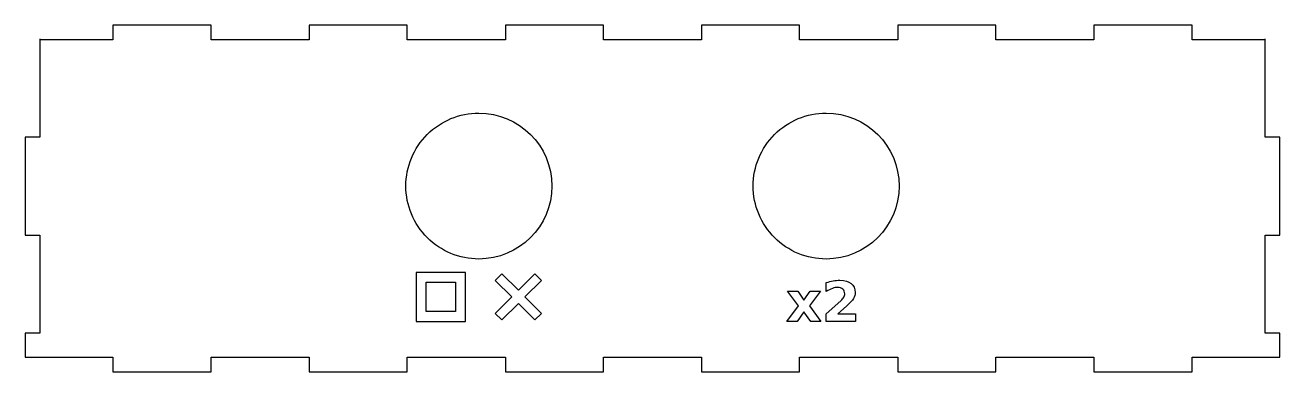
# Model space of a CAD drawing. Extents: x 372 to 628, y 215 to 286.
import ezdxf

# ---------------------------------------------------------------- set-up
doc = ezdxf.new("R2010")
doc.units = 0
doc.layers.add('Layer_1', color=7, linetype='CONTINUOUS')

msp = doc.modelspace()

# ---------------------------------------------------------------- linework, layer by layer
at = {"layer": 'Layer_1', "color": 5}
for p, q in [((409.652753, 286.061767), (389.65299, 286.061767)), ((389.65299, 286.061767), (389.65299, 283.061519)), ((409.652753, 283.061519), (409.652753, 286.061767)), ((449.652785, 286.061767), (429.653023, 286.061767)), ((429.653023, 286.061767), (429.653023, 283.061519)), ((449.652785, 283.061519), (449.652785, 286.061767)), ((489.652818, 286.061767), (469.653084, 286.061767)), ((469.653084, 286.061767), (469.653084, 283.061519)), ((489.652818, 283.061519), (489.652818, 286.061767)), ((529.652851, 286.061767), (509.652553, 286.061767)), ((509.652553, 286.061767), (509.652553, 283.061519)), ((529.652851, 283.061519), (529.652851, 286.061767)), ((569.652884, 286.061767), (549.652614, 286.061767)), ((549.652614, 286.061767), (549.652614, 283.061519)), ((569.652884, 283.061519), (569.652884, 286.061767)), ((609.652917, 286.061767), (589.652647, 286.061767)), ((589.652647, 286.061767), (589.652647, 283.061519)), ((609.652917, 283.061519), (609.652917, 286.061767)), ((374.75256, 283.241746), (374.75256, 263.241447)), ((389.65299, 283.061519), (374.75256, 283.061519)), ((429.653023, 283.061519), (409.652753, 283.061519)), ((469.653084, 283.061519), (449.652785, 283.061519)), ((509.652553, 283.061519), (489.652818, 283.061519)), ((549.652614, 283.061519), (529.652851, 283.061519)), ((589.652647, 283.061519), (569.652884, 283.061519)), ((624.552839, 283.061519), (609.652917, 283.061519)), ((624.552839, 263.241447), (624.552839, 283.241746)), ((374.75256, 263.241447), (371.75282, 263.241447)), ((371.75282, 263.241447), (371.75282, 243.241177)), ((627.552551, 263.241447), (624.552839, 263.241447)), ((627.552551, 243.241177), (627.552551, 263.241447)), ((371.75282, 243.241177), (374.75256, 243.241177)), ((374.75256, 243.241177), (374.75256, 223.240878)), ((624.552839, 223.240878), (624.552839, 243.241177)), ((624.552839, 243.241177), (627.552551, 243.241177)), ((374.75256, 223.240878), (371.75282, 223.240878)), ((371.75282, 223.240878), (371.75282, 218.341105)), ((627.552551, 223.240878), (624.552839, 223.240878)), ((627.552551, 218.341105), (627.552551, 223.240878)), ((371.75282, 218.341105), (374.75256, 218.341105)), ((374.75256, 218.341105), (389.65299, 218.341105)), ((389.65299, 218.341105), (389.65299, 215.341393)), ((409.652753, 215.341393), (409.652753, 218.341105)), ((409.652753, 218.341105), (429.653023, 218.341105)), ((429.653023, 218.341105), (429.653023, 215.341393)), ((449.652785, 215.341393), (449.652785, 218.341105)), ((449.652785, 218.341105), (469.653084, 218.341105)), ((469.653084, 218.341105), (469.653084, 215.341393)), ((489.652818, 215.341393), (489.652818, 218.341105)), ((489.652818, 218.341105), (509.652553, 218.341105)), ((509.652553, 218.341105), (509.652553, 215.341393)), ((529.652851, 215.341393), (529.652851, 218.341105)), ((529.652851, 218.341105), (549.652614, 218.341105)), ((549.652614, 218.341105), (549.652614, 215.341393)), ((569.652884, 215.341393), (569.652884, 218.341105)), ((569.652884, 218.341105), (589.652647, 218.341105)), ((589.652647, 218.341105), (589.652647, 215.341393)), ((609.652917, 215.341393), (609.652917, 218.341105)), ((609.652917, 218.341105), (624.552839, 218.341105)), ((624.552839, 218.341105), (627.552551, 218.341105)), ((389.65299, 215.341393), (409.652753, 215.341393)), ((429.653023, 215.341393), (449.652785, 215.341393)), ((469.653084, 215.341393), (489.652818, 215.341393)), ((509.652553, 215.341393), (529.652851, 215.341393)), ((549.652614, 215.341393), (569.652884, 215.341393)), ((589.652647, 215.341393), (609.652917, 215.341393))]:
    msp.add_line(p, q, dxfattribs=at)
at = {"layer": 'Layer_1', "color": 6}
for p, q in [((479.131235, 253.241614), (479.131235, 253.241614)), ((549.928119, 253.241614), (549.928119, 253.241614))]:
    msp.add_line(p, q, dxfattribs=at)
at = {"layer": 'Layer_1', "color": 7}
for p, q in [((451.499394, 235.645736), (451.499394, 234.645831)), ((461.499007, 235.645736), (451.499394, 235.645736)), ((451.499394, 235.645736), (451.499394, 235.645736)), ((461.499007, 225.646137), (461.499007, 235.645736)), ((468.940417, 235.351663), (467.598196, 234.009453)), ((472.303913, 231.988147), (468.940417, 235.351663)), ((468.940417, 235.351663), (468.940417, 235.351663)), ((475.667437, 235.351663), (472.303913, 231.988147)), ((477.009093, 234.009453), (475.667437, 235.351663)), ((451.499394, 234.645831), (451.499394, 225.646137)), ((453.49922, 233.645926), (459.49918, 233.645926)), ((453.49922, 227.645946), (453.49922, 233.645926)), ((453.49922, 233.645926), (453.49922, 233.645926)), ((459.49918, 233.645926), (459.49918, 227.645946)), ((467.598196, 234.009453), (470.96172, 230.645937)), ((473.645569, 230.645937), (477.009093, 234.009453)), ((535.073183, 231.731548), (535.073183, 233.539534)), ((470.96172, 230.645937), (467.598196, 227.282421)), ((477.009093, 227.282421), (473.645569, 230.645937)), ((529.390159, 228.804593), (527.163256, 231.819742)), ((527.163256, 231.819742), (529.25235, 231.819742)), ((529.25235, 231.819742), (530.514645, 229.989706)), ((530.514645, 229.989706), (531.79345, 231.819742)), ((533.882572, 231.819742), (531.655641, 228.815619)), ((531.79345, 231.819742), (533.882572, 231.819742)), ((468.940417, 225.940212), (472.303913, 229.303728)), ((472.303913, 229.303728), (475.667437, 225.940212)), ((527.052992, 225.646131), (529.390159, 228.804593)), ((529.390159, 228.804593), (529.390159, 228.804593)), ((531.655641, 228.815619), (533.992808, 225.646131)), ((535.051141, 227.206069), (538.055256, 229.857414)), ((539.168707, 228.749472), (537.41035, 227.206069)), ((451.499394, 225.646137), (461.499007, 225.646137)), ((459.49918, 227.645946), (453.49922, 227.645946)), ((467.598196, 227.282421), (468.940417, 225.940212)), ((475.667437, 225.940212), (477.009093, 227.282421)), ((529.142114, 225.646131), (527.052992, 225.646131)), ((530.514645, 227.597432), (529.142114, 225.646131)), ((531.903686, 225.646131), (530.514645, 227.597432)), ((533.992808, 225.646131), (531.903686, 225.646131)), ((535.051141, 225.646131), (535.051141, 227.206069)), ((541.031825, 225.646131), (535.051141, 225.646131)), ((537.41035, 227.206069), (541.031825, 227.206069)), ((537.41035, 227.206069), (537.41035, 227.206069)), ((541.031825, 227.206069), (541.031825, 225.646131))]:
    msp.add_line(p, q, dxfattribs=at)
at = {"layer": 'Layer_1', "color": 6}
for points in [[(453.734626, 263.761244), (456.524606, 266.551222), (460.308631, 268.118615), (464.254258, 268.118614)], [(464.254258, 268.118614), (472.470589, 268.118602), (479.131235, 261.457945), (479.131235, 253.241614)], [(524.53151, 263.761244), (527.32149, 266.551222), (531.105515, 268.118615), (535.051141, 268.118614)], [(535.051141, 268.118614), (543.267473, 268.118602), (549.928119, 261.457945), (549.928119, 253.241614)], [(449.377252, 253.241614), (449.377252, 257.187241), (450.944646, 260.971265), (453.734626, 263.761244)], [(520.174136, 253.241614), (520.174136, 257.187241), (521.74153, 260.971265), (524.53151, 263.761244)], [(453.734626, 242.721984), (450.944646, 245.511963), (449.377252, 249.295987), (449.377252, 253.241614)], [(479.131235, 253.241614), (479.131235, 245.025282), (472.470589, 238.364626), (464.254258, 238.364614)], [(524.53151, 242.721984), (521.74153, 245.511963), (520.174136, 249.295987), (520.174136, 253.241614)], [(549.928119, 253.241614), (549.928119, 245.025282), (543.267473, 238.364626), (535.051141, 238.364614)], [(464.254258, 238.364614), (460.308631, 238.364612), (456.524606, 239.932005), (453.734626, 242.721984)], [(535.051141, 238.364614), (531.105515, 238.364612), (527.32149, 239.932005), (524.53151, 242.721984)]]:
    msp.add_open_spline(points, degree=3, dxfattribs=at)
at = {"layer": 'Layer_1', "color": 7}
for points in [[(535.073183, 233.539534), (535.55091, 233.697548), (536.023115, 233.816978), (536.489797, 233.897823)], [(536.489797, 233.897823), (536.956499, 233.982343), (537.414009, 234.024603), (537.862329, 234.024603)], [(537.862329, 234.024603), (538.847171, 234.024603), (539.611523, 233.807792), (540.155384, 233.374168)], [(540.155384, 233.374168), (540.702933, 232.940545), (540.976707, 232.336046), (540.976707, 231.56067)], [(536.335478, 232.359932), (535.942267, 232.220291), (535.521502, 232.010829), (535.073183, 231.731548)], [(537.421357, 232.574907), (537.09063, 232.574907), (536.72867, 232.503248), (536.335478, 232.359932)], [(538.452145, 232.222129), (538.194909, 232.457314), (537.851313, 232.574907), (537.421357, 232.574907)], [(538.055256, 229.857414), (538.323517, 230.099948), (538.521957, 230.336971), (538.650575, 230.568482)], [(538.843503, 231.290575), (538.843503, 231.676426), (538.71305, 231.986944), (538.452145, 232.222129)], [(538.650575, 230.568482), (538.779193, 230.799992), (538.843503, 231.04069), (538.843503, 231.290575)], [(540.629433, 230.303898), (540.397917, 229.918048), (539.911008, 229.399906), (539.168707, 228.749472)], [(540.976707, 231.56067), (540.976707, 231.112349), (540.860949, 230.693425), (540.629433, 230.303898)]]:
    msp.add_open_spline(points, degree=3, dxfattribs=at)

doc.saveas('drawing.dxf')
